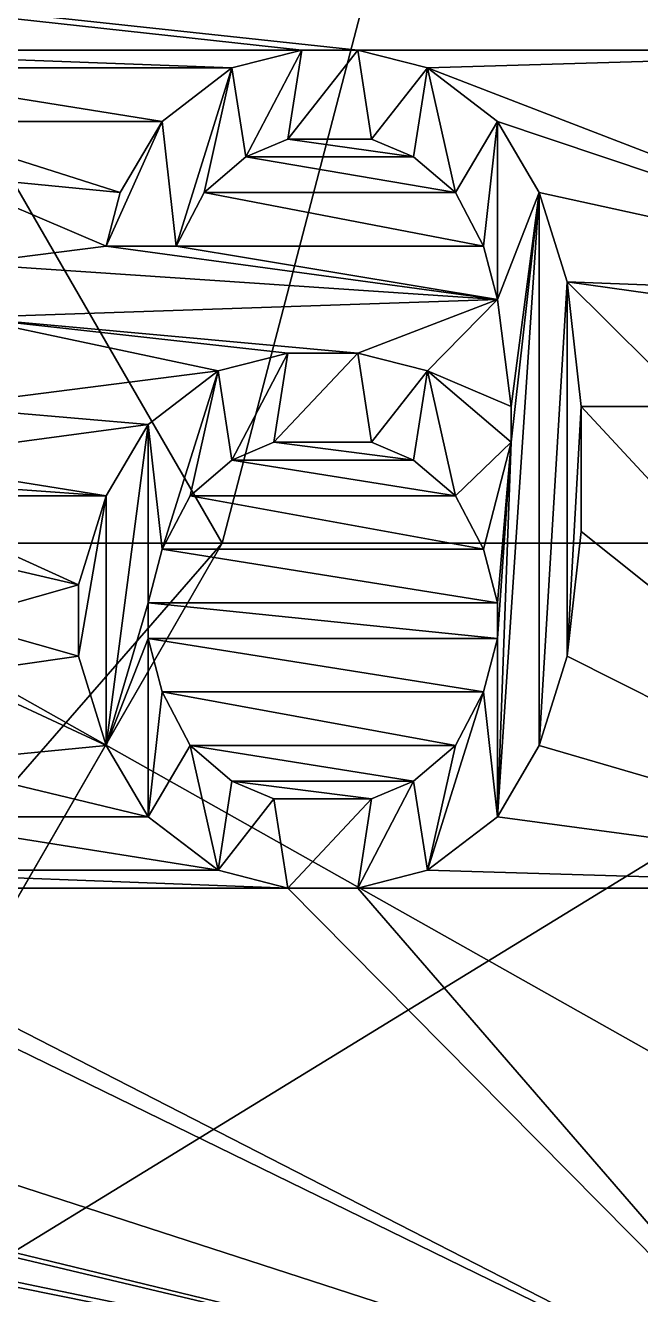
# Model space of a CAD drawing. Header units: millimetres. Extents: x -228 to 228, y -204 to 237.
# Drawn here: x 36.554 to 37.325, y 69.073 to 70.663 of the extents above; entities that cross this region are included whole.
import ezdxf

# ---------------------------------------------------------------- set-up
doc = ezdxf.new("R2010")
doc.units = ezdxf.units.MM
doc.header["$LTSCALE"] = 127.314815
for name, color, linetype in [('3522', 7, 'CONTINUOUS'), ('3711', 7, 'CONTINUOUS'), ('3712', 7, 'CONTINUOUS'), ('3721', 7, 'CONTINUOUS'), ('3722', 7, 'CONTINUOUS'), ('3724', 7, 'CONTINUOUS'), ('3730', 7, 'CONTINUOUS'), ('3813', 7, 'CONTINUOUS'), ('3893', 7, 'CONTINUOUS'), ('4224', 7, 'CONTINUOUS'), ('4225', 7, 'CONTINUOUS'), ('4226', 7, 'CONTINUOUS'), ('4227', 7, 'CONTINUOUS'), ('4228', 7, 'CONTINUOUS'), ('4229', 7, 'CONTINUOUS'), ('4230', 7, 'CONTINUOUS'), ('4231', 7, 'CONTINUOUS'), ('4232', 7, 'CONTINUOUS'), ('4233', 7, 'CONTINUOUS'), ('4234', 7, 'CONTINUOUS'), ('4235', 7, 'CONTINUOUS'), ('4236', 7, 'CONTINUOUS'), ('4237', 7, 'CONTINUOUS'), ('4238', 7, 'CONTINUOUS'), ('4239', 7, 'CONTINUOUS'), ('4240', 7, 'CONTINUOUS'), ('4241', 7, 'CONTINUOUS'), ('4242', 7, 'CONTINUOUS'), ('4243', 7, 'CONTINUOUS'), ('4244', 7, 'CONTINUOUS'), ('4245', 7, 'CONTINUOUS'), ('4246', 7, 'CONTINUOUS'), ('4247', 7, 'CONTINUOUS'), ('4248', 7, 'CONTINUOUS'), ('4249', 7, 'CONTINUOUS'), ('4250', 7, 'CONTINUOUS'), ('4251', 7, 'CONTINUOUS'), ('4252', 7, 'CONTINUOUS'), ('4253', 7, 'CONTINUOUS'), ('4254', 7, 'CONTINUOUS'), ('4255', 7, 'CONTINUOUS'), ('4256', 7, 'CONTINUOUS'), ('4257', 7, 'CONTINUOUS'), ('4258', 7, 'CONTINUOUS'), ('4259', 7, 'CONTINUOUS'), ('4260', 7, 'CONTINUOUS'), ('4261', 7, 'CONTINUOUS'), ('4262', 7, 'CONTINUOUS'), ('4263', 7, 'CONTINUOUS'), ('4264', 7, 'CONTINUOUS'), ('4265', 7, 'CONTINUOUS'), ('4266', 7, 'CONTINUOUS'), ('4267', 7, 'CONTINUOUS'), ('4268', 7, 'CONTINUOUS'), ('4269', 7, 'CONTINUOUS'), ('4270', 7, 'CONTINUOUS'), ('4271', 7, 'CONTINUOUS'), ('4272', 7, 'CONTINUOUS'), ('4273', 7, 'CONTINUOUS'), ('4274', 7, 'CONTINUOUS'), ('4275', 7, 'CONTINUOUS'), ('4276', 7, 'CONTINUOUS'), ('4277', 7, 'CONTINUOUS'), ('4278', 7, 'CONTINUOUS'), ('4279', 7, 'CONTINUOUS'), ('4280', 7, 'CONTINUOUS'), ('4281', 7, 'CONTINUOUS'), ('4282', 7, 'CONTINUOUS'), ('4283', 7, 'CONTINUOUS'), ('5002', 7, 'CONTINUOUS'), ('5003', 7, 'CONTINUOUS')]:
    doc.layers.add(name, color=color, linetype=linetype)

msp = doc.modelspace()

# ---------------------------------------------------------------- linework, layer by layer
at = {"layer": '3522', "color": 5, "linetype": 'Continuous'}
for points in [[(46.4997, 80.5405, 1035.99), (65.7609, 65.7609, 1035.99), (30.7, 78.6011, 1035.99), (46.4997, 80.5405, 1035.99)], [(65.7609, 65.7609, 1035.99), (31.2124, 78.0886, 1035.99), (30.7, 78.6011, 1035.99), (65.7609, 65.7609, 1035.99)], [(65.7609, 65.7609, 1035.99), (31.4, 77.3886, 1035.99), (31.2124, 78.0886, 1035.99), (65.7609, 65.7609, 1035.99)], [(65.7609, 65.7609, 1035.99), (31.2124, 76.6886, 1035.99), (31.4, 77.3886, 1035.99), (65.7609, 65.7609, 1035.99)], [(65.7609, 65.7609, 1035.99), (30.7, 76.1762, 1035.99), (31.2124, 76.6886, 1035.99), (65.7609, 65.7609, 1035.99)], [(29.3, 76.1762, 1035.99), (65.7609, 65.7609, 1035.99), (24.7553, 61.1815, 1035.99), (29.3, 76.1762, 1035.99)], [(65.7609, 65.7609, 1035.99), (29.3, 76.1762, 1035.99), (30, 75.9886, 1035.99), (65.7609, 65.7609, 1035.99)], [(65.7609, 65.7609, 1035.99), (30, 75.9886, 1035.99), (30.7, 76.1762, 1035.99), (65.7609, 65.7609, 1035.99)]]:
    msp.add_3dface(points, dxfattribs=at)
at = {"layer": '3711', "color": 31, "linetype": 'Continuous', "true_color": 0xffba87}
for points in [[(36.8, 70.0143, 1081.19), (37.2591, 71.7734, 1081.19), (36.1501, 71.14, 1081.19), (36.8, 70.0143, 1081.19)], [(37.9878, 70.0143, 1081.19), (37.2591, 71.7734, 1081.19), (36.8, 70.0143, 1081.19), (37.9878, 70.0143, 1081.19)], [(37.2591, 68.2552, 1081.19), (37.9878, 70.0143, 1081.19), (36.1501, 68.8885, 1081.19), (37.2591, 68.2552, 1081.19)], [(37.9878, 70.0143, 1081.19), (36.8, 70.0143, 1081.19), (36.1501, 68.8885, 1081.19), (37.9878, 70.0143, 1081.19)]]:
    msp.add_3dface(points, dxfattribs=at)
at = {"layer": '3712', "color": 31, "linetype": 'Continuous', "true_color": 0xffba87}
for points in [[(33.3461, 71.0215, 1073.49), (37.6628, 71.0024, 1073.49), (37.915, 70.6324, 1073.49), (33.3461, 71.0215, 1073.49)], [(36.2175, 70.6324, 1073.49), (33.3461, 71.0215, 1073.49), (36.9, 70.6324, 1073.49), (36.2175, 70.6324, 1073.49)], [(36.9, 70.6324, 1073.49), (33.3461, 71.0215, 1073.49), (36.97, 70.6324, 1073.49), (36.9, 70.6324, 1073.49)], [(36.97, 70.6324, 1073.49), (33.3461, 71.0215, 1073.49), (37.81, 70.6324, 1073.49), (36.97, 70.6324, 1073.49)], [(37.81, 70.6324, 1073.49), (33.3461, 71.0215, 1073.49), (37.915, 70.6324, 1073.49), (37.81, 70.6324, 1073.49)], [(36.305, 70.6101, 1073.49), (36.2175, 70.6324, 1073.49), (36.8125, 70.6101, 1073.49), (36.305, 70.6101, 1073.49)], [(36.8125, 70.6101, 1073.49), (36.2175, 70.6324, 1073.49), (36.9, 70.6324, 1073.49), (36.8125, 70.6101, 1073.49)], [(37.0575, 70.6101, 1073.49), (36.97, 70.6324, 1073.49), (37.81, 70.6324, 1073.49), (37.0575, 70.6101, 1073.49)], [(37.81, 70.3196, 1073.49), (37.0575, 70.6101, 1073.49), (37.81, 70.6324, 1073.49), (37.81, 70.3196, 1073.49)], [(36.3925, 70.543, 1073.49), (36.305, 70.6101, 1073.49), (36.725, 70.543, 1073.49), (36.3925, 70.543, 1073.49)], [(36.725, 70.543, 1073.49), (36.305, 70.6101, 1073.49), (36.8125, 70.6101, 1073.49), (36.725, 70.543, 1073.49)], [(37.145, 70.543, 1073.49), (37.0575, 70.6101, 1073.49), (37.81, 70.3196, 1073.49), (37.145, 70.543, 1073.49)], [(36.445, 70.476, 1073.49), (36.3925, 70.543, 1073.49), (36.6725, 70.4537, 1073.49), (36.445, 70.476, 1073.49)], [(36.6725, 70.4537, 1073.49), (36.3925, 70.543, 1073.49), (36.725, 70.543, 1073.49), (36.6725, 70.4537, 1073.49)], [(37.1975, 70.4537, 1073.49), (37.145, 70.543, 1073.49), (37.81, 70.3196, 1073.49), (37.1975, 70.4537, 1073.49)], [(36.8825, 70.5207, 1073.49), (37.04, 70.4984, 1073.49), (36.83, 70.4984, 1073.49), (36.8825, 70.5207, 1073.49)], [(36.9875, 70.5207, 1073.49), (37.04, 70.4984, 1073.49), (36.8825, 70.5207, 1073.49), (36.9875, 70.5207, 1073.49)], [(36.83, 70.4984, 1073.49), (37.0925, 70.4537, 1073.49), (36.7775, 70.4537, 1073.49), (36.83, 70.4984, 1073.49)], [(37.04, 70.4984, 1073.49), (37.0925, 70.4537, 1073.49), (36.83, 70.4984, 1073.49), (37.04, 70.4984, 1073.49)], [(36.48, 70.3643, 1073.49), (36.445, 70.476, 1073.49), (36.655, 70.3866, 1073.49), (36.48, 70.3643, 1073.49)], [(36.655, 70.3866, 1073.49), (36.445, 70.476, 1073.49), (36.6725, 70.4537, 1073.49), (36.655, 70.3866, 1073.49)], [(36.7775, 70.4537, 1073.49), (37.1275, 70.3866, 1073.49), (36.7425, 70.3866, 1073.49), (36.7775, 70.4537, 1073.49)], [(37.0925, 70.4537, 1073.49), (37.1275, 70.3866, 1073.49), (36.7775, 70.4537, 1073.49), (37.0925, 70.4537, 1073.49)], [(37.2325, 70.342, 1073.49), (37.1975, 70.4537, 1073.49), (37.81, 70.3196, 1073.49), (37.2325, 70.342, 1073.49)], [(36.48, 70.3643, 1073.49), (36.655, 70.3866, 1073.49), (37.145, 70.3196, 1073.49), (36.48, 70.3643, 1073.49)], [(37.145, 70.3196, 1073.49), (36.655, 70.3866, 1073.49), (36.7425, 70.3866, 1073.49), (37.145, 70.3196, 1073.49)], [(37.1275, 70.3866, 1073.49), (37.145, 70.3196, 1073.49), (36.7425, 70.3866, 1073.49), (37.1275, 70.3866, 1073.49)], [(36.48, 70.2973, 1073.49), (36.48, 70.3643, 1073.49), (37.145, 70.3196, 1073.49), (36.48, 70.2973, 1073.49)], [(37.25, 70.1856, 1073.49), (37.2325, 70.342, 1073.49), (37.39, 70.1856, 1073.49), (37.25, 70.1856, 1073.49)], [(37.39, 70.1856, 1073.49), (37.2325, 70.342, 1073.49), (37.39, 70.3196, 1073.49), (37.39, 70.1856, 1073.49)], [(37.39, 70.3196, 1073.49), (37.2325, 70.342, 1073.49), (37.81, 70.3196, 1073.49), (37.39, 70.3196, 1073.49)], [(36.97, 70.2526, 1073.49), (36.48, 70.2973, 1073.49), (37.145, 70.3196, 1073.49), (36.97, 70.2526, 1073.49)], [(37.0575, 70.2303, 1073.49), (36.97, 70.2526, 1073.49), (37.145, 70.3196, 1073.49), (37.0575, 70.2303, 1073.49)], [(37.1625, 70.1856, 1073.49), (37.0575, 70.2303, 1073.49), (37.145, 70.3196, 1073.49), (37.1625, 70.1856, 1073.49)], [(36.445, 70.1856, 1073.49), (36.48, 70.2973, 1073.49), (36.795, 70.2303, 1073.49), (36.445, 70.1856, 1073.49)], [(36.795, 70.2303, 1073.49), (36.48, 70.2973, 1073.49), (36.8825, 70.2526, 1073.49), (36.795, 70.2303, 1073.49)], [(36.8825, 70.2526, 1073.49), (36.48, 70.2973, 1073.49), (36.97, 70.2526, 1073.49), (36.8825, 70.2526, 1073.49)], [(36.7075, 70.1632, 1073.49), (36.445, 70.1856, 1073.49), (36.795, 70.2303, 1073.49), (36.7075, 70.1632, 1073.49)], [(37.1625, 70.1409, 1073.49), (37.0575, 70.2303, 1073.49), (37.1625, 70.1856, 1073.49), (37.1625, 70.1409, 1073.49)], [(36.375, 70.1186, 1073.49), (36.445, 70.1856, 1073.49), (36.7075, 70.1632, 1073.49), (36.375, 70.1186, 1073.49)], [(37.25, 70.0292, 1073.49), (37.25, 70.1856, 1073.49), (37.81, 69.5824, 1073.49), (37.25, 70.0292, 1073.49)], [(37.81, 69.5824, 1073.49), (37.25, 70.1856, 1073.49), (37.39, 70.1856, 1073.49), (37.81, 69.5824, 1073.49)], [(36.655, 70.0739, 1073.49), (36.375, 70.1186, 1073.49), (36.7075, 70.1632, 1073.49), (36.655, 70.0739, 1073.49)], [(36.865, 70.1409, 1073.49), (37.04, 70.1186, 1073.49), (36.8125, 70.1186, 1073.49), (36.865, 70.1409, 1073.49)], [(36.9875, 70.1409, 1073.49), (37.04, 70.1186, 1073.49), (36.865, 70.1409, 1073.49), (36.9875, 70.1409, 1073.49)], [(36.34, 70.0962, 1073.49), (36.375, 70.1186, 1073.49), (36.655, 70.0739, 1073.49), (36.34, 70.0962, 1073.49)], [(36.8125, 70.1186, 1073.49), (37.0925, 70.0739, 1073.49), (36.76, 70.0739, 1073.49), (36.8125, 70.1186, 1073.49)], [(37.04, 70.1186, 1073.49), (37.0925, 70.0739, 1073.49), (36.8125, 70.1186, 1073.49), (37.04, 70.1186, 1073.49)], [(36.375, 70.0739, 1073.49), (36.34, 70.0962, 1073.49), (36.655, 70.0739, 1073.49), (36.375, 70.0739, 1073.49)], [(36.4275, 70.0069, 1073.49), (36.375, 70.0739, 1073.49), (36.62, 69.9622, 1073.49), (36.4275, 70.0069, 1073.49)], [(36.62, 69.9622, 1073.49), (36.375, 70.0739, 1073.49), (36.655, 70.0739, 1073.49), (36.62, 69.9622, 1073.49)], [(36.76, 70.0739, 1073.49), (37.1275, 70.0069, 1073.49), (36.725, 70.0069, 1073.49), (36.76, 70.0739, 1073.49)], [(37.0925, 70.0739, 1073.49), (37.1275, 70.0069, 1073.49), (36.76, 70.0739, 1073.49), (37.0925, 70.0739, 1073.49)], [(37.2325, 69.8728, 1073.49), (37.25, 70.0292, 1073.49), (37.81, 69.5824, 1073.49), (37.2325, 69.8728, 1073.49)], [(36.4625, 69.9175, 1073.49), (36.4275, 70.0069, 1073.49), (36.62, 69.9622, 1073.49), (36.4625, 69.9175, 1073.49)], [(36.725, 70.0069, 1073.49), (37.145, 69.9398, 1073.49), (36.7075, 69.9398, 1073.49), (36.725, 70.0069, 1073.49)], [(37.1275, 70.0069, 1073.49), (37.145, 69.9398, 1073.49), (36.725, 70.0069, 1073.49), (37.1275, 70.0069, 1073.49)], [(36.62, 69.8728, 1073.49), (36.4625, 69.9175, 1073.49), (36.62, 69.9622, 1073.49), (36.62, 69.8728, 1073.49)], [(36.7075, 69.9398, 1073.49), (37.145, 69.9398, 1073.49), (37.145, 69.8952, 1073.49), (36.7075, 69.9398, 1073.49)], [(36.7075, 69.8952, 1073.49), (36.7075, 69.9398, 1073.49), (37.145, 69.8952, 1073.49), (36.7075, 69.8952, 1073.49)], [(36.4625, 69.8505, 1073.49), (36.4625, 69.9175, 1073.49), (36.62, 69.8728, 1073.49), (36.4625, 69.8505, 1073.49)], [(36.725, 69.8281, 1073.49), (36.7075, 69.8952, 1073.49), (37.1275, 69.8281, 1073.49), (36.725, 69.8281, 1073.49)], [(37.1275, 69.8281, 1073.49), (36.7075, 69.8952, 1073.49), (37.145, 69.8952, 1073.49), (37.1275, 69.8281, 1073.49)], [(36.655, 69.7611, 1073.49), (36.4625, 69.8505, 1073.49), (36.62, 69.8728, 1073.49), (36.655, 69.7611, 1073.49)], [(37.1975, 69.7611, 1073.49), (37.2325, 69.8728, 1073.49), (37.81, 69.5824, 1073.49), (37.1975, 69.7611, 1073.49)], [(36.4275, 69.7388, 1073.49), (36.4625, 69.8505, 1073.49), (36.655, 69.7611, 1073.49), (36.4275, 69.7388, 1073.49)], [(36.76, 69.7611, 1073.49), (36.725, 69.8281, 1073.49), (37.0925, 69.7611, 1073.49), (36.76, 69.7611, 1073.49)], [(37.0925, 69.7611, 1073.49), (36.725, 69.8281, 1073.49), (37.1275, 69.8281, 1073.49), (37.0925, 69.7611, 1073.49)], [(36.7075, 69.6718, 1073.49), (36.4275, 69.7388, 1073.49), (36.655, 69.7611, 1073.49), (36.7075, 69.6718, 1073.49)], [(36.8125, 69.7164, 1073.49), (36.76, 69.7611, 1073.49), (37.04, 69.7164, 1073.49), (36.8125, 69.7164, 1073.49)], [(37.04, 69.7164, 1073.49), (36.76, 69.7611, 1073.49), (37.0925, 69.7611, 1073.49), (37.04, 69.7164, 1073.49)], [(37.145, 69.6718, 1073.49), (37.1975, 69.7611, 1073.49), (37.81, 69.5824, 1073.49), (37.145, 69.6718, 1073.49)], [(36.375, 69.6718, 1073.49), (36.4275, 69.7388, 1073.49), (36.7075, 69.6718, 1073.49), (36.375, 69.6718, 1073.49)], [(36.865, 69.6941, 1073.49), (36.8125, 69.7164, 1073.49), (36.9875, 69.6941, 1073.49), (36.865, 69.6941, 1073.49)], [(36.9875, 69.6941, 1073.49), (36.8125, 69.7164, 1073.49), (37.04, 69.7164, 1073.49), (36.9875, 69.6941, 1073.49)], [(36.2875, 69.6047, 1073.49), (36.375, 69.6718, 1073.49), (36.795, 69.6047, 1073.49), (36.2875, 69.6047, 1073.49)], [(36.795, 69.6047, 1073.49), (36.375, 69.6718, 1073.49), (36.7075, 69.6718, 1073.49), (36.795, 69.6047, 1073.49)], [(37.0575, 69.6047, 1073.49), (37.145, 69.6718, 1073.49), (37.81, 69.5824, 1073.49), (37.0575, 69.6047, 1073.49)], [(36.2, 69.5824, 1073.49), (36.2875, 69.6047, 1073.49), (36.8825, 69.5824, 1073.49), (36.2, 69.5824, 1073.49)], [(36.8825, 69.5824, 1073.49), (36.2875, 69.6047, 1073.49), (36.795, 69.6047, 1073.49), (36.8825, 69.5824, 1073.49)], [(36.97, 69.5824, 1073.49), (37.0575, 69.6047, 1073.49), (37.81, 69.5824, 1073.49), (36.97, 69.5824, 1073.49)], [(37.5855, 68.872, 1073.49), (33.2521, 69.2393, 1073.49), (33.4875, 69.5824, 1073.49), (37.5855, 68.872, 1073.49)], [(33.5225, 69.5824, 1073.49), (37.5855, 68.872, 1073.49), (33.4875, 69.5824, 1073.49), (33.5225, 69.5824, 1073.49)], [(37.5855, 68.872, 1073.49), (33.5225, 69.5824, 1073.49), (34.065, 69.5824, 1073.49), (37.5855, 68.872, 1073.49)], [(34.17, 69.5824, 1073.49), (37.5855, 68.872, 1073.49), (34.065, 69.5824, 1073.49), (34.17, 69.5824, 1073.49)], [(37.5855, 68.872, 1073.49), (34.17, 69.5824, 1073.49), (34.59, 69.5824, 1073.49), (37.5855, 68.872, 1073.49)], [(34.66, 69.5824, 1073.49), (37.5855, 68.872, 1073.49), (34.59, 69.5824, 1073.49), (34.66, 69.5824, 1073.49)], [(37.5855, 68.872, 1073.49), (34.66, 69.5824, 1073.49), (35.395, 69.5824, 1073.49), (37.5855, 68.872, 1073.49)], [(37.5855, 68.872, 1073.49), (35.395, 69.5824, 1073.49), (36.13, 69.5824, 1073.49), (37.5855, 68.872, 1073.49)], [(36.2, 69.5824, 1073.49), (37.5855, 68.872, 1073.49), (36.13, 69.5824, 1073.49), (36.2, 69.5824, 1073.49)], [(37.5855, 68.872, 1073.49), (36.2, 69.5824, 1073.49), (36.8825, 69.5824, 1073.49), (37.5855, 68.872, 1073.49)], [(36.97, 69.5824, 1073.49), (37.5855, 68.872, 1073.49), (36.8825, 69.5824, 1073.49), (36.97, 69.5824, 1073.49)], [(37.5855, 68.872, 1073.49), (36.97, 69.5824, 1073.49), (37.81, 69.5824, 1073.49), (37.5855, 68.872, 1073.49)], [(37.5855, 68.872, 1073.49), (34.4245, 67.8936, 1073.49), (33.2521, 69.2393, 1073.49), (37.5855, 68.872, 1073.49)]]:
    msp.add_3dface(points, dxfattribs=at)
at = {"layer": '3721', "color": 31, "linetype": 'Continuous', "true_color": 0xffba87}
for points in [[(36.5367, 70.0143, 1080.39), (36.8, 70.0143, 1080.39), (36.15, 71.1401, 1080.39), (36.5367, 70.0143, 1080.39)], [(36.8, 70.0143, 1080.39), (36.5367, 70.0143, 1080.39), (36.0182, 69.1165, 1080.39), (36.8, 70.0143, 1080.39)], [(36.15, 68.8885, 1080.39), (36.8, 70.0143, 1080.39), (36.0182, 69.1165, 1080.39), (36.15, 68.8885, 1080.39)]]:
    msp.add_3dface(points, dxfattribs=at)
at = {"layer": '3722', "color": 31, "linetype": 'Continuous', "true_color": 0xffba87}
for points in [[(36.8, 70.0143, 1080.39), (36.1501, 71.14, 1081.19), (36.15, 71.1401, 1080.39), (36.8, 70.0143, 1080.39)], [(36.8, 70.0143, 1081.19), (36.1501, 71.14, 1081.19), (36.8, 70.0143, 1080.39), (36.8, 70.0143, 1081.19)]]:
    msp.add_3dface(points, dxfattribs=at)
at = {"layer": '3724', "color": 31, "linetype": 'Continuous', "true_color": 0xffba87}
for points in [[(36.1501, 68.8885, 1081.19), (36.8, 70.0143, 1081.19), (36.15, 68.8885, 1080.39), (36.1501, 68.8885, 1081.19)], [(36.8, 70.0143, 1081.19), (36.8, 70.0143, 1080.39), (36.15, 68.8885, 1080.39), (36.8, 70.0143, 1081.19)]]:
    msp.add_3dface(points, dxfattribs=at)
at = {"layer": '3730', "color": 31, "linetype": 'Continuous', "true_color": 0xffba87}
msp.add_3dface([(37.0926, 71.9414, 1080.49), (37.9552, 70.4853, 1080.49), (37.4363, 73.8331, 1080.49), (37.0926, 71.9414, 1080.49)], dxfattribs=at)
at = {"layer": '3813', "color": 31, "linetype": 'Continuous', "true_color": 0xffba87}
for points in [[(37.0926, 71.9414, 1080.49), (37.2591, 71.7734, 1081.19), (37.9552, 70.4853, 1080.49), (37.0926, 71.9414, 1080.49)], [(37.2591, 71.7734, 1081.19), (37.9878, 70.0143, 1081.19), (37.9552, 70.4853, 1080.49), (37.2591, 71.7734, 1081.19)], [(37.6926, 68.8133, 1080.49), (37.9878, 70.0143, 1081.19), (37.2591, 68.2552, 1081.19), (37.6926, 68.8133, 1080.49)]]:
    msp.add_3dface(points, dxfattribs=at)
at = {"layer": '3893', "color": 31, "linetype": 'Continuous', "true_color": 0xffba87}
for points in [[(36.9, 70.6324, 1073.34), (36.83, 70.4984, 1073.34), (36.8125, 70.6101, 1073.34), (36.9, 70.6324, 1073.34)], [(36.8825, 70.5207, 1073.34), (36.83, 70.4984, 1073.34), (36.9, 70.6324, 1073.34), (36.8825, 70.5207, 1073.34)], [(36.9875, 70.5207, 1073.34), (36.8825, 70.5207, 1073.34), (36.97, 70.6324, 1073.34), (36.9875, 70.5207, 1073.34)], [(36.97, 70.6324, 1073.34), (36.8825, 70.5207, 1073.34), (36.9, 70.6324, 1073.34), (36.97, 70.6324, 1073.34)], [(37.0575, 70.6101, 1073.34), (36.9875, 70.5207, 1073.34), (36.97, 70.6324, 1073.34), (37.0575, 70.6101, 1073.34)], [(36.8125, 70.6101, 1073.34), (36.7425, 70.3866, 1073.34), (36.725, 70.543, 1073.34), (36.8125, 70.6101, 1073.34)], [(36.7775, 70.4537, 1073.34), (36.7425, 70.3866, 1073.34), (36.8125, 70.6101, 1073.34), (36.7775, 70.4537, 1073.34)], [(36.83, 70.4984, 1073.34), (36.7775, 70.4537, 1073.34), (36.8125, 70.6101, 1073.34), (36.83, 70.4984, 1073.34)], [(37.04, 70.4984, 1073.34), (36.9875, 70.5207, 1073.34), (37.0575, 70.6101, 1073.34), (37.04, 70.4984, 1073.34)], [(37.0925, 70.4537, 1073.34), (37.04, 70.4984, 1073.34), (37.0575, 70.6101, 1073.34), (37.0925, 70.4537, 1073.34)], [(37.145, 70.543, 1073.34), (37.0925, 70.4537, 1073.34), (37.0575, 70.6101, 1073.34), (37.145, 70.543, 1073.34)], [(36.7425, 70.3866, 1073.34), (36.655, 70.3866, 1073.34), (36.725, 70.543, 1073.34), (36.7425, 70.3866, 1073.34)], [(36.725, 70.543, 1073.34), (36.655, 70.3866, 1073.34), (36.6725, 70.4537, 1073.34), (36.725, 70.543, 1073.34)], [(37.1275, 70.3866, 1073.34), (37.0925, 70.4537, 1073.34), (37.145, 70.543, 1073.34), (37.1275, 70.3866, 1073.34)], [(37.145, 70.3196, 1073.34), (37.1275, 70.3866, 1073.34), (37.145, 70.543, 1073.34), (37.145, 70.3196, 1073.34)], [(37.1975, 70.4537, 1073.34), (37.145, 70.3196, 1073.34), (37.145, 70.543, 1073.34), (37.1975, 70.4537, 1073.34)], [(37.1625, 70.1856, 1073.34), (37.145, 70.3196, 1073.34), (37.1975, 70.4537, 1073.34), (37.1625, 70.1856, 1073.34)], [(37.145, 69.6718, 1073.34), (37.1625, 70.1409, 1073.34), (37.1975, 70.4537, 1073.34), (37.145, 69.6718, 1073.34)], [(37.1975, 69.7611, 1073.34), (37.145, 69.6718, 1073.34), (37.1975, 70.4537, 1073.34), (37.1975, 69.7611, 1073.34)], [(37.1625, 70.1409, 1073.34), (37.1625, 70.1856, 1073.34), (37.1975, 70.4537, 1073.34), (37.1625, 70.1409, 1073.34)], [(37.2325, 70.342, 1073.34), (37.1975, 69.7611, 1073.34), (37.1975, 70.4537, 1073.34), (37.2325, 70.342, 1073.34)], [(37.2325, 69.8728, 1073.34), (37.1975, 69.7611, 1073.34), (37.2325, 70.342, 1073.34), (37.2325, 69.8728, 1073.34)], [(37.25, 70.1856, 1073.34), (37.2325, 69.8728, 1073.34), (37.2325, 70.342, 1073.34), (37.25, 70.1856, 1073.34)], [(36.795, 70.2303, 1073.34), (36.8825, 70.2526, 1073.34), (36.8125, 70.1186, 1073.34), (36.795, 70.2303, 1073.34)], [(36.8125, 70.1186, 1073.34), (36.8825, 70.2526, 1073.34), (36.865, 70.1409, 1073.34), (36.8125, 70.1186, 1073.34)], [(36.8825, 70.2526, 1073.34), (36.97, 70.2526, 1073.34), (36.865, 70.1409, 1073.34), (36.8825, 70.2526, 1073.34)], [(36.865, 70.1409, 1073.34), (36.97, 70.2526, 1073.34), (36.9875, 70.1409, 1073.34), (36.865, 70.1409, 1073.34)], [(36.97, 70.2526, 1073.34), (37.0575, 70.2303, 1073.34), (36.9875, 70.1409, 1073.34), (36.97, 70.2526, 1073.34)], [(36.7075, 70.1632, 1073.34), (36.795, 70.2303, 1073.34), (36.725, 70.0069, 1073.34), (36.7075, 70.1632, 1073.34)], [(36.725, 70.0069, 1073.34), (36.795, 70.2303, 1073.34), (36.76, 70.0739, 1073.34), (36.725, 70.0069, 1073.34)], [(36.76, 70.0739, 1073.34), (36.795, 70.2303, 1073.34), (36.8125, 70.1186, 1073.34), (36.76, 70.0739, 1073.34)], [(36.9875, 70.1409, 1073.34), (37.0575, 70.2303, 1073.34), (37.04, 70.1186, 1073.34), (36.9875, 70.1409, 1073.34)], [(37.04, 70.1186, 1073.34), (37.0575, 70.2303, 1073.34), (37.0925, 70.0739, 1073.34), (37.04, 70.1186, 1073.34)], [(37.0575, 70.2303, 1073.34), (37.1625, 70.1409, 1073.34), (37.0925, 70.0739, 1073.34), (37.0575, 70.2303, 1073.34)], [(37.25, 70.0292, 1073.34), (37.2325, 69.8728, 1073.34), (37.25, 70.1856, 1073.34), (37.25, 70.0292, 1073.34)], [(36.655, 70.0739, 1073.34), (36.7075, 70.1632, 1073.34), (36.655, 69.7611, 1073.34), (36.655, 70.0739, 1073.34)], [(36.655, 69.7611, 1073.34), (36.7075, 70.1632, 1073.34), (36.7075, 69.9398, 1073.34), (36.655, 69.7611, 1073.34)], [(36.7075, 69.9398, 1073.34), (36.7075, 70.1632, 1073.34), (36.725, 70.0069, 1073.34), (36.7075, 69.9398, 1073.34)], [(37.0925, 70.0739, 1073.34), (37.1625, 70.1409, 1073.34), (37.1275, 70.0069, 1073.34), (37.0925, 70.0739, 1073.34)], [(37.1625, 70.1409, 1073.34), (37.145, 69.9398, 1073.34), (37.1275, 70.0069, 1073.34), (37.1625, 70.1409, 1073.34)], [(37.1625, 70.1409, 1073.34), (37.145, 69.6718, 1073.34), (37.145, 69.8952, 1073.34), (37.1625, 70.1409, 1073.34)], [(37.145, 69.9398, 1073.34), (37.1625, 70.1409, 1073.34), (37.145, 69.8952, 1073.34), (37.145, 69.9398, 1073.34)], [(36.62, 69.9622, 1073.34), (36.655, 70.0739, 1073.34), (36.62, 69.8728, 1073.34), (36.62, 69.9622, 1073.34)], [(36.62, 69.8728, 1073.34), (36.655, 70.0739, 1073.34), (36.655, 69.7611, 1073.34), (36.62, 69.8728, 1073.34)], [(36.7075, 69.8952, 1073.34), (36.655, 69.7611, 1073.34), (36.7075, 69.9398, 1073.34), (36.7075, 69.8952, 1073.34)], [(36.7075, 69.6718, 1073.34), (36.655, 69.7611, 1073.34), (36.7075, 69.8952, 1073.34), (36.7075, 69.6718, 1073.34)], [(36.725, 69.8281, 1073.34), (36.7075, 69.6718, 1073.34), (36.7075, 69.8952, 1073.34), (36.725, 69.8281, 1073.34)], [(37.145, 69.8952, 1073.34), (37.145, 69.6718, 1073.34), (37.1275, 69.8281, 1073.34), (37.145, 69.8952, 1073.34)], [(36.76, 69.7611, 1073.34), (36.7075, 69.6718, 1073.34), (36.725, 69.8281, 1073.34), (36.76, 69.7611, 1073.34)], [(37.145, 69.6718, 1073.34), (37.0575, 69.6047, 1073.34), (37.1275, 69.8281, 1073.34), (37.145, 69.6718, 1073.34)], [(37.1275, 69.8281, 1073.34), (37.0575, 69.6047, 1073.34), (37.0925, 69.7611, 1073.34), (37.1275, 69.8281, 1073.34)], [(36.795, 69.6047, 1073.34), (36.7075, 69.6718, 1073.34), (36.76, 69.7611, 1073.34), (36.795, 69.6047, 1073.34)], [(36.8125, 69.7164, 1073.34), (36.795, 69.6047, 1073.34), (36.76, 69.7611, 1073.34), (36.8125, 69.7164, 1073.34)], [(37.0925, 69.7611, 1073.34), (37.0575, 69.6047, 1073.34), (37.04, 69.7164, 1073.34), (37.0925, 69.7611, 1073.34)], [(36.865, 69.6941, 1073.34), (36.795, 69.6047, 1073.34), (36.8125, 69.7164, 1073.34), (36.865, 69.6941, 1073.34)], [(37.0575, 69.6047, 1073.34), (36.97, 69.5824, 1073.34), (37.04, 69.7164, 1073.34), (37.0575, 69.6047, 1073.34)], [(37.04, 69.7164, 1073.34), (36.97, 69.5824, 1073.34), (36.9875, 69.6941, 1073.34), (37.04, 69.7164, 1073.34)], [(36.8825, 69.5824, 1073.34), (36.795, 69.6047, 1073.34), (36.865, 69.6941, 1073.34), (36.8825, 69.5824, 1073.34)], [(36.9875, 69.6941, 1073.34), (36.8825, 69.5824, 1073.34), (36.865, 69.6941, 1073.34), (36.9875, 69.6941, 1073.34)], [(36.97, 69.5824, 1073.34), (36.8825, 69.5824, 1073.34), (36.9875, 69.6941, 1073.34), (36.97, 69.5824, 1073.34)]]:
    msp.add_3dface(points, dxfattribs=at)
at = {"layer": '4224', "color": 31, "linetype": 'Continuous', "true_color": 0xffba87}
for points in [[(36.655, 70.3866, 1073.49), (36.6725, 70.4537, 1073.49), (36.6725, 70.4537, 1073.34), (36.655, 70.3866, 1073.49)], [(36.655, 70.3866, 1073.34), (36.655, 70.3866, 1073.49), (36.6725, 70.4537, 1073.34), (36.655, 70.3866, 1073.34)]]:
    msp.add_3dface(points, dxfattribs=at)
at = {"layer": '4225', "color": 31, "linetype": 'Continuous', "true_color": 0xffba87}
for points in [[(36.6725, 70.4537, 1073.49), (36.725, 70.543, 1073.49), (36.725, 70.543, 1073.34), (36.6725, 70.4537, 1073.49)], [(36.6725, 70.4537, 1073.49), (36.725, 70.543, 1073.34), (36.6725, 70.4537, 1073.34), (36.6725, 70.4537, 1073.49)]]:
    msp.add_3dface(points, dxfattribs=at)
at = {"layer": '4226', "color": 31, "linetype": 'Continuous', "true_color": 0xffba87}
for points in [[(36.725, 70.543, 1073.49), (36.8125, 70.6101, 1073.49), (36.8125, 70.6101, 1073.34), (36.725, 70.543, 1073.49)], [(36.725, 70.543, 1073.49), (36.8125, 70.6101, 1073.34), (36.725, 70.543, 1073.34), (36.725, 70.543, 1073.49)]]:
    msp.add_3dface(points, dxfattribs=at)
at = {"layer": '4227', "color": 31, "linetype": 'Continuous', "true_color": 0xffba87}
for points in [[(36.8125, 70.6101, 1073.49), (36.9, 70.6324, 1073.49), (36.9, 70.6324, 1073.34), (36.8125, 70.6101, 1073.49)], [(36.8125, 70.6101, 1073.49), (36.9, 70.6324, 1073.34), (36.8125, 70.6101, 1073.34), (36.8125, 70.6101, 1073.49)]]:
    msp.add_3dface(points, dxfattribs=at)
at = {"layer": '4228', "color": 31, "linetype": 'Continuous', "true_color": 0xffba87}
for points in [[(36.9, 70.6324, 1073.49), (36.97, 70.6324, 1073.49), (36.97, 70.6324, 1073.34), (36.9, 70.6324, 1073.49)], [(36.9, 70.6324, 1073.49), (36.97, 70.6324, 1073.34), (36.9, 70.6324, 1073.34), (36.9, 70.6324, 1073.49)]]:
    msp.add_3dface(points, dxfattribs=at)
at = {"layer": '4229', "color": 31, "linetype": 'Continuous', "true_color": 0xffba87}
for points in [[(36.97, 70.6324, 1073.49), (37.0575, 70.6101, 1073.49), (37.0575, 70.6101, 1073.34), (36.97, 70.6324, 1073.49)], [(36.97, 70.6324, 1073.49), (37.0575, 70.6101, 1073.34), (36.97, 70.6324, 1073.34), (36.97, 70.6324, 1073.49)]]:
    msp.add_3dface(points, dxfattribs=at)
at = {"layer": '4230', "color": 31, "linetype": 'Continuous', "true_color": 0xffba87}
for points in [[(37.0575, 70.6101, 1073.49), (37.145, 70.543, 1073.49), (37.145, 70.543, 1073.34), (37.0575, 70.6101, 1073.49)], [(37.0575, 70.6101, 1073.49), (37.145, 70.543, 1073.34), (37.0575, 70.6101, 1073.34), (37.0575, 70.6101, 1073.49)]]:
    msp.add_3dface(points, dxfattribs=at)
at = {"layer": '4231', "color": 31, "linetype": 'Continuous', "true_color": 0xffba87}
for points in [[(37.145, 70.543, 1073.49), (37.1975, 70.4537, 1073.49), (37.1975, 70.4537, 1073.34), (37.145, 70.543, 1073.49)], [(37.145, 70.543, 1073.49), (37.1975, 70.4537, 1073.34), (37.145, 70.543, 1073.34), (37.145, 70.543, 1073.49)]]:
    msp.add_3dface(points, dxfattribs=at)
at = {"layer": '4232', "color": 31, "linetype": 'Continuous', "true_color": 0xffba87}
for points in [[(37.1975, 70.4537, 1073.49), (37.2325, 70.342, 1073.49), (37.2325, 70.342, 1073.34), (37.1975, 70.4537, 1073.49)], [(37.1975, 70.4537, 1073.49), (37.2325, 70.342, 1073.34), (37.1975, 70.4537, 1073.34), (37.1975, 70.4537, 1073.49)]]:
    msp.add_3dface(points, dxfattribs=at)
at = {"layer": '4233', "color": 31, "linetype": 'Continuous', "true_color": 0xffba87}
for points in [[(37.2325, 70.342, 1073.49), (37.25, 70.1856, 1073.49), (37.2325, 70.342, 1073.34), (37.2325, 70.342, 1073.49)], [(37.25, 70.1856, 1073.49), (37.25, 70.1856, 1073.34), (37.2325, 70.342, 1073.34), (37.25, 70.1856, 1073.49)]]:
    msp.add_3dface(points, dxfattribs=at)
at = {"layer": '4234', "color": 31, "linetype": 'Continuous', "true_color": 0xffba87}
for points in [[(37.25, 70.1856, 1073.49), (37.25, 70.0292, 1073.49), (37.25, 70.1856, 1073.34), (37.25, 70.1856, 1073.49)], [(37.25, 70.0292, 1073.49), (37.25, 70.0292, 1073.34), (37.25, 70.1856, 1073.34), (37.25, 70.0292, 1073.49)]]:
    msp.add_3dface(points, dxfattribs=at)
at = {"layer": '4235', "color": 31, "linetype": 'Continuous', "true_color": 0xffba87}
for points in [[(37.25, 70.0292, 1073.49), (37.2325, 69.8728, 1073.49), (37.25, 70.0292, 1073.34), (37.25, 70.0292, 1073.49)], [(37.2325, 69.8728, 1073.49), (37.2325, 69.8728, 1073.34), (37.25, 70.0292, 1073.34), (37.2325, 69.8728, 1073.49)]]:
    msp.add_3dface(points, dxfattribs=at)
at = {"layer": '4236', "color": 31, "linetype": 'Continuous', "true_color": 0xffba87}
for points in [[(37.2325, 69.8728, 1073.49), (37.1975, 69.7611, 1073.49), (37.1975, 69.7611, 1073.34), (37.2325, 69.8728, 1073.49)], [(37.2325, 69.8728, 1073.49), (37.1975, 69.7611, 1073.34), (37.2325, 69.8728, 1073.34), (37.2325, 69.8728, 1073.49)]]:
    msp.add_3dface(points, dxfattribs=at)
at = {"layer": '4237', "color": 31, "linetype": 'Continuous', "true_color": 0xffba87}
for points in [[(37.1975, 69.7611, 1073.49), (37.145, 69.6718, 1073.49), (37.145, 69.6718, 1073.34), (37.1975, 69.7611, 1073.49)], [(37.1975, 69.7611, 1073.49), (37.145, 69.6718, 1073.34), (37.1975, 69.7611, 1073.34), (37.1975, 69.7611, 1073.49)]]:
    msp.add_3dface(points, dxfattribs=at)
at = {"layer": '4238', "color": 31, "linetype": 'Continuous', "true_color": 0xffba87}
for points in [[(37.145, 69.6718, 1073.49), (37.0575, 69.6047, 1073.49), (37.0575, 69.6047, 1073.34), (37.145, 69.6718, 1073.49)], [(37.145, 69.6718, 1073.49), (37.0575, 69.6047, 1073.34), (37.145, 69.6718, 1073.34), (37.145, 69.6718, 1073.49)]]:
    msp.add_3dface(points, dxfattribs=at)
at = {"layer": '4239', "color": 31, "linetype": 'Continuous', "true_color": 0xffba87}
for points in [[(37.0575, 69.6047, 1073.49), (36.97, 69.5824, 1073.49), (36.97, 69.5824, 1073.34), (37.0575, 69.6047, 1073.49)], [(37.0575, 69.6047, 1073.49), (36.97, 69.5824, 1073.34), (37.0575, 69.6047, 1073.34), (37.0575, 69.6047, 1073.49)]]:
    msp.add_3dface(points, dxfattribs=at)
at = {"layer": '4240', "color": 31, "linetype": 'Continuous', "true_color": 0xffba87}
for points in [[(36.97, 69.5824, 1073.49), (36.8825, 69.5824, 1073.49), (36.8825, 69.5824, 1073.34), (36.97, 69.5824, 1073.49)], [(36.97, 69.5824, 1073.49), (36.8825, 69.5824, 1073.34), (36.97, 69.5824, 1073.34), (36.97, 69.5824, 1073.49)]]:
    msp.add_3dface(points, dxfattribs=at)
at = {"layer": '4241', "color": 31, "linetype": 'Continuous', "true_color": 0xffba87}
for points in [[(36.8825, 69.5824, 1073.49), (36.795, 69.6047, 1073.49), (36.795, 69.6047, 1073.34), (36.8825, 69.5824, 1073.49)], [(36.8825, 69.5824, 1073.49), (36.795, 69.6047, 1073.34), (36.8825, 69.5824, 1073.34), (36.8825, 69.5824, 1073.49)]]:
    msp.add_3dface(points, dxfattribs=at)
at = {"layer": '4242', "color": 31, "linetype": 'Continuous', "true_color": 0xffba87}
for points in [[(36.795, 69.6047, 1073.49), (36.7075, 69.6718, 1073.49), (36.7075, 69.6718, 1073.34), (36.795, 69.6047, 1073.49)], [(36.795, 69.6047, 1073.49), (36.7075, 69.6718, 1073.34), (36.795, 69.6047, 1073.34), (36.795, 69.6047, 1073.49)]]:
    msp.add_3dface(points, dxfattribs=at)
at = {"layer": '4243', "color": 31, "linetype": 'Continuous', "true_color": 0xffba87}
for points in [[(36.7075, 69.6718, 1073.49), (36.655, 69.7611, 1073.49), (36.655, 69.7611, 1073.34), (36.7075, 69.6718, 1073.49)], [(36.7075, 69.6718, 1073.49), (36.655, 69.7611, 1073.34), (36.7075, 69.6718, 1073.34), (36.7075, 69.6718, 1073.49)]]:
    msp.add_3dface(points, dxfattribs=at)
at = {"layer": '4244', "color": 31, "linetype": 'Continuous', "true_color": 0xffba87}
for points in [[(36.655, 69.7611, 1073.49), (36.62, 69.8728, 1073.49), (36.62, 69.8728, 1073.34), (36.655, 69.7611, 1073.49)], [(36.655, 69.7611, 1073.49), (36.62, 69.8728, 1073.34), (36.655, 69.7611, 1073.34), (36.655, 69.7611, 1073.49)]]:
    msp.add_3dface(points, dxfattribs=at)
at = {"layer": '4245', "color": 31, "linetype": 'Continuous', "true_color": 0xffba87}
for points in [[(36.62, 69.8728, 1073.49), (36.62, 69.9622, 1073.49), (36.62, 69.9622, 1073.34), (36.62, 69.8728, 1073.49)], [(36.62, 69.8728, 1073.49), (36.62, 69.9622, 1073.34), (36.62, 69.8728, 1073.34), (36.62, 69.8728, 1073.49)]]:
    msp.add_3dface(points, dxfattribs=at)
at = {"layer": '4246', "color": 31, "linetype": 'Continuous', "true_color": 0xffba87}
for points in [[(36.62, 69.9622, 1073.49), (36.655, 70.0739, 1073.49), (36.655, 70.0739, 1073.34), (36.62, 69.9622, 1073.49)], [(36.62, 69.9622, 1073.49), (36.655, 70.0739, 1073.34), (36.62, 69.9622, 1073.34), (36.62, 69.9622, 1073.49)]]:
    msp.add_3dface(points, dxfattribs=at)
at = {"layer": '4247', "color": 31, "linetype": 'Continuous', "true_color": 0xffba87}
for points in [[(36.655, 70.0739, 1073.49), (36.7075, 70.1632, 1073.49), (36.7075, 70.1632, 1073.34), (36.655, 70.0739, 1073.49)], [(36.655, 70.0739, 1073.49), (36.7075, 70.1632, 1073.34), (36.655, 70.0739, 1073.34), (36.655, 70.0739, 1073.49)]]:
    msp.add_3dface(points, dxfattribs=at)
at = {"layer": '4248', "color": 31, "linetype": 'Continuous', "true_color": 0xffba87}
for points in [[(36.7075, 70.1632, 1073.49), (36.795, 70.2303, 1073.49), (36.795, 70.2303, 1073.34), (36.7075, 70.1632, 1073.49)], [(36.7075, 70.1632, 1073.49), (36.795, 70.2303, 1073.34), (36.7075, 70.1632, 1073.34), (36.7075, 70.1632, 1073.49)]]:
    msp.add_3dface(points, dxfattribs=at)
at = {"layer": '4249', "color": 31, "linetype": 'Continuous', "true_color": 0xffba87}
for points in [[(36.795, 70.2303, 1073.49), (36.8825, 70.2526, 1073.49), (36.8825, 70.2526, 1073.34), (36.795, 70.2303, 1073.49)], [(36.795, 70.2303, 1073.49), (36.8825, 70.2526, 1073.34), (36.795, 70.2303, 1073.34), (36.795, 70.2303, 1073.49)]]:
    msp.add_3dface(points, dxfattribs=at)
at = {"layer": '4250', "color": 31, "linetype": 'Continuous', "true_color": 0xffba87}
for points in [[(36.8825, 70.2526, 1073.49), (36.97, 70.2526, 1073.49), (36.97, 70.2526, 1073.34), (36.8825, 70.2526, 1073.49)], [(36.8825, 70.2526, 1073.49), (36.97, 70.2526, 1073.34), (36.8825, 70.2526, 1073.34), (36.8825, 70.2526, 1073.49)]]:
    msp.add_3dface(points, dxfattribs=at)
at = {"layer": '4251', "color": 31, "linetype": 'Continuous', "true_color": 0xffba87}
for points in [[(36.97, 70.2526, 1073.49), (37.0575, 70.2303, 1073.49), (37.0575, 70.2303, 1073.34), (36.97, 70.2526, 1073.49)], [(36.97, 70.2526, 1073.49), (37.0575, 70.2303, 1073.34), (36.97, 70.2526, 1073.34), (36.97, 70.2526, 1073.49)]]:
    msp.add_3dface(points, dxfattribs=at)
at = {"layer": '4252', "color": 31, "linetype": 'Continuous', "true_color": 0xffba87}
for points in [[(37.0575, 70.2303, 1073.49), (37.1625, 70.1409, 1073.49), (37.1625, 70.1409, 1073.34), (37.0575, 70.2303, 1073.49)], [(37.0575, 70.2303, 1073.49), (37.1625, 70.1409, 1073.34), (37.0575, 70.2303, 1073.34), (37.0575, 70.2303, 1073.49)]]:
    msp.add_3dface(points, dxfattribs=at)
at = {"layer": '4253', "color": 31, "linetype": 'Continuous', "true_color": 0xffba87}
for points in [[(37.1625, 70.1409, 1073.49), (37.1625, 70.1856, 1073.49), (37.1625, 70.1856, 1073.34), (37.1625, 70.1409, 1073.49)], [(37.1625, 70.1409, 1073.49), (37.1625, 70.1856, 1073.34), (37.1625, 70.1409, 1073.34), (37.1625, 70.1409, 1073.49)]]:
    msp.add_3dface(points, dxfattribs=at)
at = {"layer": '4254', "color": 31, "linetype": 'Continuous', "true_color": 0xffba87}
for points in [[(37.1625, 70.1856, 1073.49), (37.145, 70.3196, 1073.49), (37.145, 70.3196, 1073.34), (37.1625, 70.1856, 1073.49)], [(37.1625, 70.1856, 1073.49), (37.145, 70.3196, 1073.34), (37.1625, 70.1856, 1073.34), (37.1625, 70.1856, 1073.49)]]:
    msp.add_3dface(points, dxfattribs=at)
at = {"layer": '4255', "color": 31, "linetype": 'Continuous', "true_color": 0xffba87}
for points in [[(37.145, 70.3196, 1073.49), (37.1275, 70.3866, 1073.49), (37.1275, 70.3866, 1073.34), (37.145, 70.3196, 1073.49)], [(37.145, 70.3196, 1073.49), (37.1275, 70.3866, 1073.34), (37.145, 70.3196, 1073.34), (37.145, 70.3196, 1073.49)]]:
    msp.add_3dface(points, dxfattribs=at)
at = {"layer": '4256', "color": 31, "linetype": 'Continuous', "true_color": 0xffba87}
for points in [[(37.1275, 70.3866, 1073.49), (37.0925, 70.4537, 1073.49), (37.0925, 70.4537, 1073.34), (37.1275, 70.3866, 1073.49)], [(37.1275, 70.3866, 1073.49), (37.0925, 70.4537, 1073.34), (37.1275, 70.3866, 1073.34), (37.1275, 70.3866, 1073.49)]]:
    msp.add_3dface(points, dxfattribs=at)
at = {"layer": '4257', "color": 31, "linetype": 'Continuous', "true_color": 0xffba87}
for points in [[(37.0925, 70.4537, 1073.49), (37.04, 70.4984, 1073.49), (37.04, 70.4984, 1073.34), (37.0925, 70.4537, 1073.49)], [(37.0925, 70.4537, 1073.49), (37.04, 70.4984, 1073.34), (37.0925, 70.4537, 1073.34), (37.0925, 70.4537, 1073.49)]]:
    msp.add_3dface(points, dxfattribs=at)
at = {"layer": '4258', "color": 31, "linetype": 'Continuous', "true_color": 0xffba87}
for points in [[(37.04, 70.4984, 1073.49), (36.9875, 70.5207, 1073.49), (36.9875, 70.5207, 1073.34), (37.04, 70.4984, 1073.49)], [(37.04, 70.4984, 1073.49), (36.9875, 70.5207, 1073.34), (37.04, 70.4984, 1073.34), (37.04, 70.4984, 1073.49)]]:
    msp.add_3dface(points, dxfattribs=at)
at = {"layer": '4259', "color": 31, "linetype": 'Continuous', "true_color": 0xffba87}
for points in [[(36.9875, 70.5207, 1073.49), (36.8825, 70.5207, 1073.49), (36.8825, 70.5207, 1073.34), (36.9875, 70.5207, 1073.49)], [(36.9875, 70.5207, 1073.49), (36.8825, 70.5207, 1073.34), (36.9875, 70.5207, 1073.34), (36.9875, 70.5207, 1073.49)]]:
    msp.add_3dface(points, dxfattribs=at)
at = {"layer": '4260', "color": 31, "linetype": 'Continuous', "true_color": 0xffba87}
for points in [[(36.8825, 70.5207, 1073.49), (36.83, 70.4984, 1073.49), (36.83, 70.4984, 1073.34), (36.8825, 70.5207, 1073.49)], [(36.8825, 70.5207, 1073.49), (36.83, 70.4984, 1073.34), (36.8825, 70.5207, 1073.34), (36.8825, 70.5207, 1073.49)]]:
    msp.add_3dface(points, dxfattribs=at)
at = {"layer": '4261', "color": 31, "linetype": 'Continuous', "true_color": 0xffba87}
for points in [[(36.83, 70.4984, 1073.49), (36.7775, 70.4537, 1073.49), (36.7775, 70.4537, 1073.34), (36.83, 70.4984, 1073.49)], [(36.83, 70.4984, 1073.49), (36.7775, 70.4537, 1073.34), (36.83, 70.4984, 1073.34), (36.83, 70.4984, 1073.49)]]:
    msp.add_3dface(points, dxfattribs=at)
at = {"layer": '4262', "color": 31, "linetype": 'Continuous', "true_color": 0xffba87}
for points in [[(36.7775, 70.4537, 1073.49), (36.7425, 70.3866, 1073.49), (36.7425, 70.3866, 1073.34), (36.7775, 70.4537, 1073.49)], [(36.7775, 70.4537, 1073.49), (36.7425, 70.3866, 1073.34), (36.7775, 70.4537, 1073.34), (36.7775, 70.4537, 1073.49)]]:
    msp.add_3dface(points, dxfattribs=at)
at = {"layer": '4263', "color": 31, "linetype": 'Continuous', "true_color": 0xffba87}
for points in [[(36.7425, 70.3866, 1073.49), (36.655, 70.3866, 1073.49), (36.655, 70.3866, 1073.34), (36.7425, 70.3866, 1073.49)], [(36.7425, 70.3866, 1073.49), (36.655, 70.3866, 1073.34), (36.7425, 70.3866, 1073.34), (36.7425, 70.3866, 1073.49)]]:
    msp.add_3dface(points, dxfattribs=at)
at = {"layer": '4264', "color": 31, "linetype": 'Continuous', "true_color": 0xffba87}
for points in [[(37.145, 69.9398, 1073.49), (37.1275, 70.0069, 1073.49), (37.1275, 70.0069, 1073.34), (37.145, 69.9398, 1073.49)], [(37.145, 69.9398, 1073.34), (37.145, 69.9398, 1073.49), (37.1275, 70.0069, 1073.34), (37.145, 69.9398, 1073.34)]]:
    msp.add_3dface(points, dxfattribs=at)
at = {"layer": '4265', "color": 31, "linetype": 'Continuous', "true_color": 0xffba87}
for points in [[(37.1275, 70.0069, 1073.49), (37.0925, 70.0739, 1073.49), (37.0925, 70.0739, 1073.34), (37.1275, 70.0069, 1073.49)], [(37.1275, 70.0069, 1073.49), (37.0925, 70.0739, 1073.34), (37.1275, 70.0069, 1073.34), (37.1275, 70.0069, 1073.49)]]:
    msp.add_3dface(points, dxfattribs=at)
at = {"layer": '4266', "color": 31, "linetype": 'Continuous', "true_color": 0xffba87}
for points in [[(37.0925, 70.0739, 1073.49), (37.04, 70.1186, 1073.49), (37.04, 70.1186, 1073.34), (37.0925, 70.0739, 1073.49)], [(37.0925, 70.0739, 1073.49), (37.04, 70.1186, 1073.34), (37.0925, 70.0739, 1073.34), (37.0925, 70.0739, 1073.49)]]:
    msp.add_3dface(points, dxfattribs=at)
at = {"layer": '4267', "color": 31, "linetype": 'Continuous', "true_color": 0xffba87}
for points in [[(37.04, 70.1186, 1073.49), (36.9875, 70.1409, 1073.49), (36.9875, 70.1409, 1073.34), (37.04, 70.1186, 1073.49)], [(37.04, 70.1186, 1073.49), (36.9875, 70.1409, 1073.34), (37.04, 70.1186, 1073.34), (37.04, 70.1186, 1073.49)]]:
    msp.add_3dface(points, dxfattribs=at)
at = {"layer": '4268', "color": 31, "linetype": 'Continuous', "true_color": 0xffba87}
for points in [[(36.9875, 70.1409, 1073.49), (36.865, 70.1409, 1073.49), (36.865, 70.1409, 1073.34), (36.9875, 70.1409, 1073.49)], [(36.9875, 70.1409, 1073.49), (36.865, 70.1409, 1073.34), (36.9875, 70.1409, 1073.34), (36.9875, 70.1409, 1073.49)]]:
    msp.add_3dface(points, dxfattribs=at)
at = {"layer": '4269', "color": 31, "linetype": 'Continuous', "true_color": 0xffba87}
for points in [[(36.865, 70.1409, 1073.49), (36.8125, 70.1186, 1073.49), (36.8125, 70.1186, 1073.34), (36.865, 70.1409, 1073.49)], [(36.865, 70.1409, 1073.49), (36.8125, 70.1186, 1073.34), (36.865, 70.1409, 1073.34), (36.865, 70.1409, 1073.49)]]:
    msp.add_3dface(points, dxfattribs=at)
at = {"layer": '4270', "color": 31, "linetype": 'Continuous', "true_color": 0xffba87}
for points in [[(36.8125, 70.1186, 1073.49), (36.76, 70.0739, 1073.49), (36.76, 70.0739, 1073.34), (36.8125, 70.1186, 1073.49)], [(36.8125, 70.1186, 1073.49), (36.76, 70.0739, 1073.34), (36.8125, 70.1186, 1073.34), (36.8125, 70.1186, 1073.49)]]:
    msp.add_3dface(points, dxfattribs=at)
at = {"layer": '4271', "color": 31, "linetype": 'Continuous', "true_color": 0xffba87}
for points in [[(36.76, 70.0739, 1073.49), (36.725, 70.0069, 1073.49), (36.725, 70.0069, 1073.34), (36.76, 70.0739, 1073.49)], [(36.76, 70.0739, 1073.49), (36.725, 70.0069, 1073.34), (36.76, 70.0739, 1073.34), (36.76, 70.0739, 1073.49)]]:
    msp.add_3dface(points, dxfattribs=at)
at = {"layer": '4272', "color": 31, "linetype": 'Continuous', "true_color": 0xffba87}
for points in [[(36.725, 70.0069, 1073.49), (36.7075, 69.9398, 1073.49), (36.7075, 69.9398, 1073.34), (36.725, 70.0069, 1073.49)], [(36.725, 70.0069, 1073.49), (36.7075, 69.9398, 1073.34), (36.725, 70.0069, 1073.34), (36.725, 70.0069, 1073.49)]]:
    msp.add_3dface(points, dxfattribs=at)
at = {"layer": '4273', "color": 31, "linetype": 'Continuous', "true_color": 0xffba87}
for points in [[(36.7075, 69.9398, 1073.49), (36.7075, 69.8952, 1073.49), (36.7075, 69.8952, 1073.34), (36.7075, 69.9398, 1073.49)], [(36.7075, 69.9398, 1073.49), (36.7075, 69.8952, 1073.34), (36.7075, 69.9398, 1073.34), (36.7075, 69.9398, 1073.49)]]:
    msp.add_3dface(points, dxfattribs=at)
at = {"layer": '4274', "color": 31, "linetype": 'Continuous', "true_color": 0xffba87}
for points in [[(36.7075, 69.8952, 1073.49), (36.725, 69.8281, 1073.49), (36.725, 69.8281, 1073.34), (36.7075, 69.8952, 1073.49)], [(36.7075, 69.8952, 1073.49), (36.725, 69.8281, 1073.34), (36.7075, 69.8952, 1073.34), (36.7075, 69.8952, 1073.49)]]:
    msp.add_3dface(points, dxfattribs=at)
at = {"layer": '4275', "color": 31, "linetype": 'Continuous', "true_color": 0xffba87}
for points in [[(36.725, 69.8281, 1073.49), (36.76, 69.7611, 1073.49), (36.76, 69.7611, 1073.34), (36.725, 69.8281, 1073.49)], [(36.725, 69.8281, 1073.49), (36.76, 69.7611, 1073.34), (36.725, 69.8281, 1073.34), (36.725, 69.8281, 1073.49)]]:
    msp.add_3dface(points, dxfattribs=at)
at = {"layer": '4276', "color": 31, "linetype": 'Continuous', "true_color": 0xffba87}
for points in [[(36.76, 69.7611, 1073.49), (36.8125, 69.7164, 1073.49), (36.8125, 69.7164, 1073.34), (36.76, 69.7611, 1073.49)], [(36.76, 69.7611, 1073.49), (36.8125, 69.7164, 1073.34), (36.76, 69.7611, 1073.34), (36.76, 69.7611, 1073.49)]]:
    msp.add_3dface(points, dxfattribs=at)
at = {"layer": '4277', "color": 31, "linetype": 'Continuous', "true_color": 0xffba87}
for points in [[(36.8125, 69.7164, 1073.49), (36.865, 69.6941, 1073.49), (36.865, 69.6941, 1073.34), (36.8125, 69.7164, 1073.49)], [(36.8125, 69.7164, 1073.49), (36.865, 69.6941, 1073.34), (36.8125, 69.7164, 1073.34), (36.8125, 69.7164, 1073.49)]]:
    msp.add_3dface(points, dxfattribs=at)
at = {"layer": '4278', "color": 31, "linetype": 'Continuous', "true_color": 0xffba87}
for points in [[(36.865, 69.6941, 1073.49), (36.9875, 69.6941, 1073.49), (36.9875, 69.6941, 1073.34), (36.865, 69.6941, 1073.49)], [(36.865, 69.6941, 1073.49), (36.9875, 69.6941, 1073.34), (36.865, 69.6941, 1073.34), (36.865, 69.6941, 1073.49)]]:
    msp.add_3dface(points, dxfattribs=at)
at = {"layer": '4279', "color": 31, "linetype": 'Continuous', "true_color": 0xffba87}
for points in [[(36.9875, 69.6941, 1073.49), (37.04, 69.7164, 1073.49), (37.04, 69.7164, 1073.34), (36.9875, 69.6941, 1073.49)], [(36.9875, 69.6941, 1073.49), (37.04, 69.7164, 1073.34), (36.9875, 69.6941, 1073.34), (36.9875, 69.6941, 1073.49)]]:
    msp.add_3dface(points, dxfattribs=at)
at = {"layer": '4280', "color": 31, "linetype": 'Continuous', "true_color": 0xffba87}
for points in [[(37.04, 69.7164, 1073.49), (37.0925, 69.7611, 1073.49), (37.0925, 69.7611, 1073.34), (37.04, 69.7164, 1073.49)], [(37.04, 69.7164, 1073.49), (37.0925, 69.7611, 1073.34), (37.04, 69.7164, 1073.34), (37.04, 69.7164, 1073.49)]]:
    msp.add_3dface(points, dxfattribs=at)
at = {"layer": '4281', "color": 31, "linetype": 'Continuous', "true_color": 0xffba87}
for points in [[(37.0925, 69.7611, 1073.49), (37.1275, 69.8281, 1073.49), (37.1275, 69.8281, 1073.34), (37.0925, 69.7611, 1073.49)], [(37.0925, 69.7611, 1073.49), (37.1275, 69.8281, 1073.34), (37.0925, 69.7611, 1073.34), (37.0925, 69.7611, 1073.49)]]:
    msp.add_3dface(points, dxfattribs=at)
at = {"layer": '4282', "color": 31, "linetype": 'Continuous', "true_color": 0xffba87}
for points in [[(37.1275, 69.8281, 1073.49), (37.145, 69.8952, 1073.49), (37.145, 69.8952, 1073.34), (37.1275, 69.8281, 1073.49)], [(37.1275, 69.8281, 1073.49), (37.145, 69.8952, 1073.34), (37.1275, 69.8281, 1073.34), (37.1275, 69.8281, 1073.49)]]:
    msp.add_3dface(points, dxfattribs=at)
at = {"layer": '4283', "color": 31, "linetype": 'Continuous', "true_color": 0xffba87}
for points in [[(37.145, 69.8952, 1073.49), (37.145, 69.9398, 1073.49), (37.145, 69.9398, 1073.34), (37.145, 69.8952, 1073.49)], [(37.145, 69.8952, 1073.49), (37.145, 69.9398, 1073.34), (37.145, 69.8952, 1073.34), (37.145, 69.8952, 1073.49)]]:
    msp.add_3dface(points, dxfattribs=at)
at = {"layer": '5002', "color": 6, "linetype": 'Continuous'}
for points in [[(44.5811, 58.9202, 1079.6647), (35.1024, 70.6359, 1039.01), (28.9638, 67.9717, 1079.6647), (44.5811, 58.9202, 1079.6647)], [(42.2313, 66.6193, 1039.01), (35.1024, 70.6359, 1039.01), (44.5811, 58.9202, 1079.6647), (42.2313, 66.6193, 1039.01)]]:
    msp.add_3dface(points, dxfattribs=at)
at = {"layer": '5003', "color": 6, "linetype": 'Continuous'}
msp.add_3dface([(35.1024, 70.6359, 1039.01), (42.2313, 66.6193, 1039.01), (35.894, 67.9679, 1039.01), (35.1024, 70.6359, 1039.01)], dxfattribs=at)

doc.saveas('drawing.dxf')
